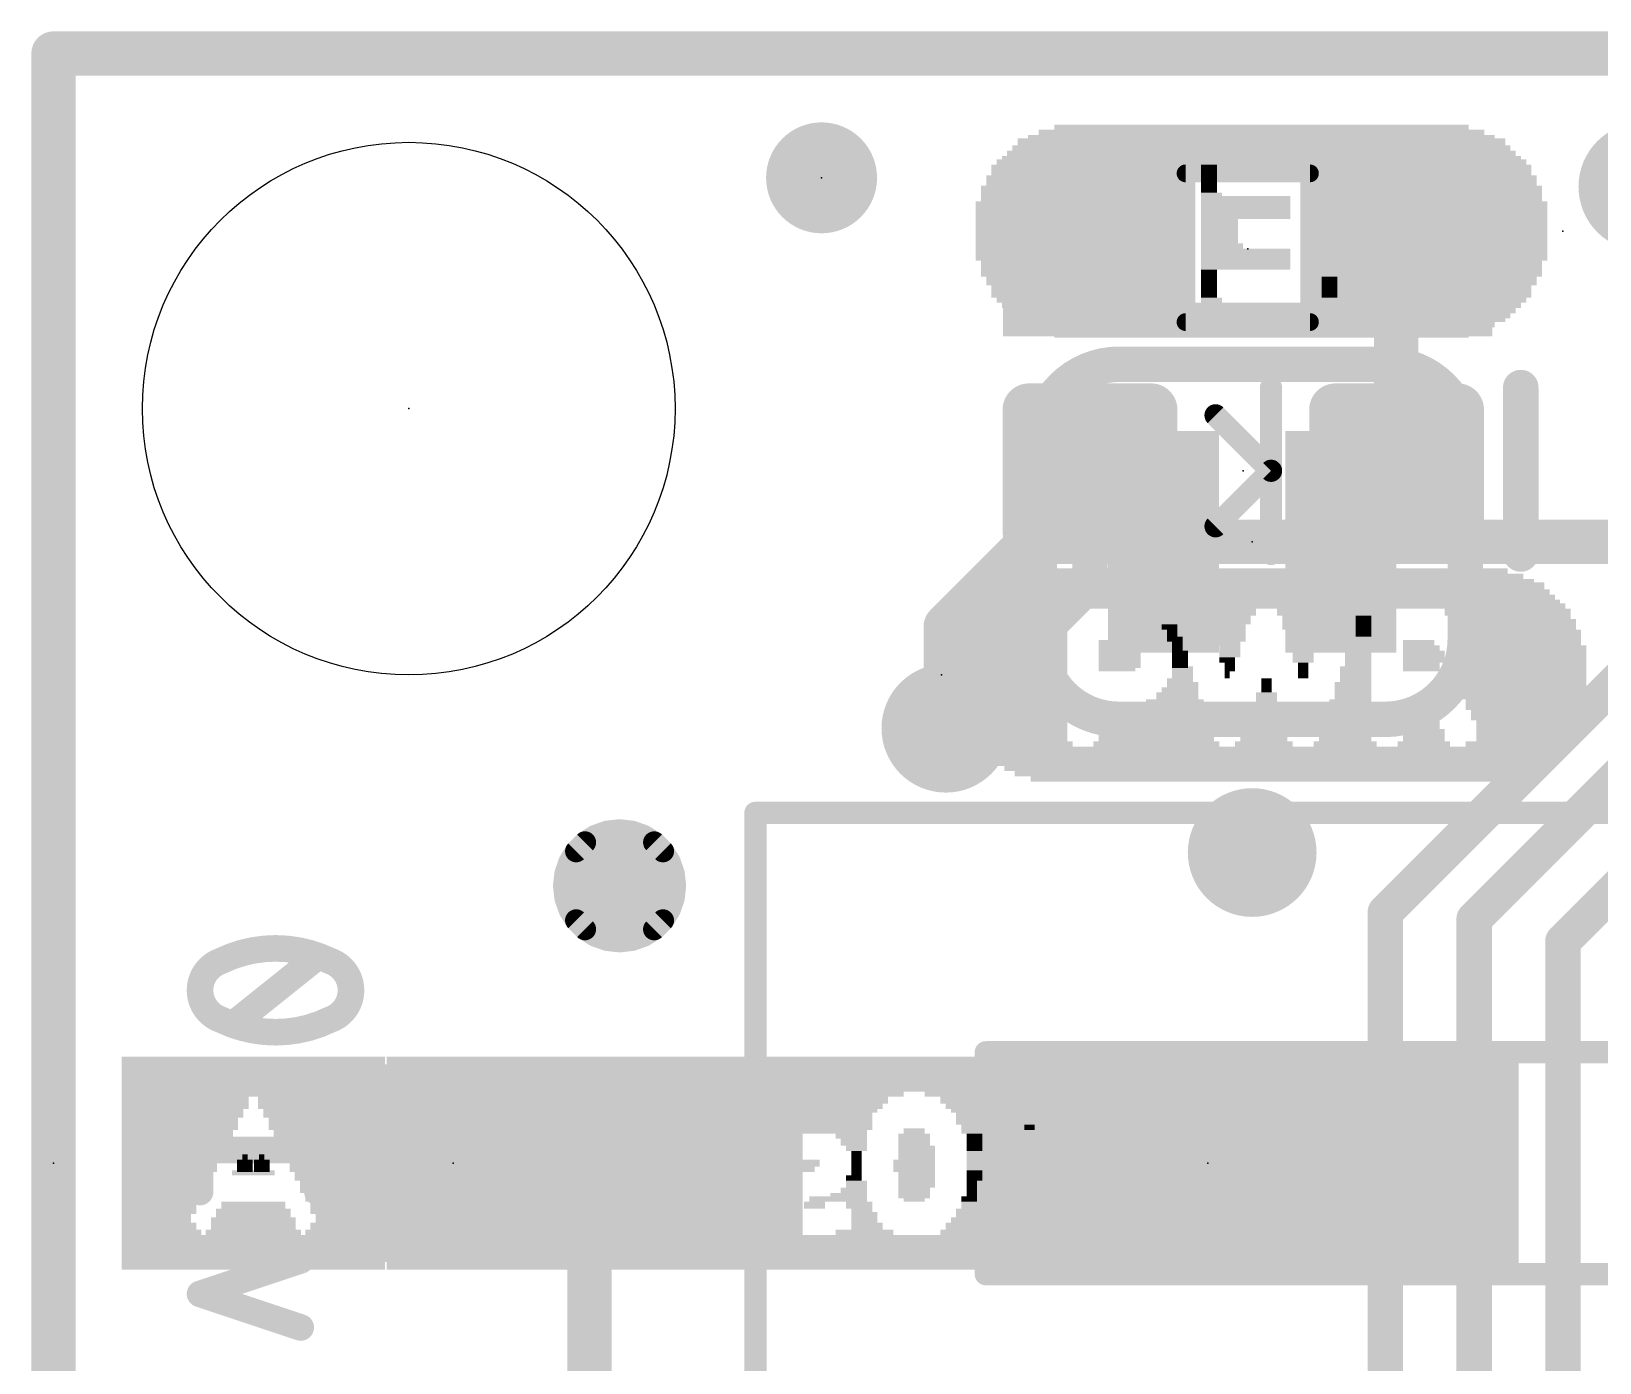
# Model space of a CAD drawing. Extents: x -30.7 to 55.9, y -16 to 25.5.
# Drawn here: x -0.13 to 8.85, y 17.91 to 25.53 of the extents above; entities that cross this region are included whole.
import ezdxf

# ---------------------------------------------------------------- set-up
doc = ezdxf.new("R2010")
doc.units = 0
for name, color, linetype in [('1', 12, 'CONTINUOUS'), ('16', 53, 'CONTINUOUS'), ('18', 110, 'CONTINUOUS'), ('20', 53, 'CONTINUOUS'), ('21', 41, 'CONTINUOUS'), ('22', 40, 'CONTINUOUS'), ('23', 53, 'CONTINUOUS'), ('24', 53, 'CONTINUOUS'), ('51', 53, 'CONTINUOUS')]:
    doc.layers.add(name, color=color, linetype=linetype)

# ---------------------------------------------------------------- blocks, each defined once
blk = doc.blocks.new('RECT')
blk.add_solid([(-0.5, -0.5), (0.5, -0.5), (-0.5, 0.5), (0.5, 0.5)])
blk = doc.blocks.new('RECT160000X160000R30')
at = {"const_width": 0.15}
blk.add_lwpolyline([(0.425, -0.35), (0.425, 0.35, 0.4142), (0.35, 0.425), (-0.35, 0.425, 0.4142), (-0.425, 0.35), (-0.425, -0.35, 0.4142), (-0.35, -0.425), (0.35, -0.425, 0.4142)], format="xyb", close=True, dxfattribs=at)
blk.add_solid([(-0.3754, -0.3754), (0.3754, -0.3754), (-0.3754, 0.3754), (0.3754, 0.3754)])
blk = doc.blocks.new('PIE')
at = {"const_width": 0.5}
blk.add_lwpolyline([(0, -0.25, 1), (0, 0.25, 1), (0, -0.25)], format="xyb", dxfattribs=at)
blk = doc.blocks.new('ROUNDV')
at = {"const_width": 0.5}
blk.add_lwpolyline([(0, -0.25, 1), (0, 0.25, 1), (0, -0.25)], format="xyb", dxfattribs=at)

msp = doc.modelspace()

# ---------------------------------------------------------------- linework, layer by layer
at = {"layer": '1'}
for points, const_width in [([(0, 25.4), (0, 0)], 0.254), ([(25.4, 25.4), (0, 25.4)], 0.254), ([(7.6826, 24.2824), (7.6826, 23.014)], 0.254), ([(5.9302, 23.0124), (5.9302, 22.364)], 0.2032), ([(7.6842, 23.0124), (7.6826, 23.014)], 0.254), ([(5.9302, 22.364), (5.1054, 21.5392)], 0.2032), ([(9.1186, 21.9846), (7.62, 20.486)], 0.2032), ([(9.2456, 21.5646), (8.128, 20.447)], 0.2032), ([(9.4742, 21.1582), (8.636, 20.32)], 0.2032), ([(7.62, 8.382), (7.62, 20.486)], 0.2032), ([(8.128, 20.447), (8.128, 9.906)], 0.2032), ([(8.636, 20.32), (8.636, 12.192)], 0.2032), ([(3.066, 19.05), (3.066, 16.51)], 0.254)]:
    msp.add_lwpolyline(points, dxfattribs=dict(at, const_width=const_width))
for points, const_width in [([(0.0635, 25.4, 1), (-0.0635, 25.4)], 0.127), ([(0, 25.4635, 1), (0, 25.3365)], 0.127), ([(7.7461, 24.2824, 1), (7.6191, 24.2824)], 0.127), ([(5.981, 23.0124, 1), (5.8794, 23.0124)], 0.1016), ([(7.7275, 23.0589, 1), (7.6377, 22.9691)], 0.127), ([(7.6191, 23.014, 1), (7.7461, 23.014)], 0.127), ([(7.6393, 22.9675, 1), (7.7291, 23.0573)], 0.127), ([(5.9661, 22.3281, 1), (5.8943, 22.3999)], 0.1016), ([(5.8794, 22.364, 1), (5.981, 22.364)], 0.1016), ([(5.0695, 21.5751, 1), (5.1413, 21.5033)], 0.1016), ([(7.6708, 20.486, 1), (7.5692, 20.486)], 0.1016), ([(7.5841, 20.5219, 1), (7.6559, 20.4501)], 0.1016), ([(8.1788, 20.447, 1), (8.0772, 20.447)], 0.1016), ([(8.0921, 20.4829, 1), (8.1639, 20.4111)], 0.1016), ([(8.6868, 20.32, 1), (8.5852, 20.32)], 0.1016), ([(8.6001, 20.3559, 1), (8.6719, 20.2841)], 0.1016), ([(3.1295, 19.05, 1), (3.0025, 19.05)], 0.127)]:
    msp.add_lwpolyline(points, format="xyb", dxfattribs=dict(at, const_width=const_width))
at = {"layer": '16'}
for points, const_width in [([(0, 25.4), (0, 0)], 0.254), ([(25.4, 25.4), (0, 25.4)], 0.254), ([(5.1054, 22.1234), (5.588, 22.606)], 0.254), ([(5.588, 22.606), (6.35, 22.606)], 0.254), ([(19.4818, 22.606), (7.366, 22.606)], 0.254), ([(5.1054, 21.5392), (5.1054, 22.1234)], 0.254), ([(1.0301, 19.8476), (1.5099, 20.2314)], 0.1524), ([(0.8382, 18.8852), (0.8382, 19.365)], 0.1524), ([(1.7018, 19.1251), (0.8382, 19.1251)], 0.1524), ([(1.5099, 18.8852), (1.7018, 19.1251)], 0.1524), ([(0.8382, 18.3021), (1.4139, 18.494)], 0.1524), ([(1.4139, 18.1102), (0.8382, 18.3021)], 0.1524)]:
    msp.add_lwpolyline(points, dxfattribs=dict(at, const_width=const_width))
for points, const_width in [([(0.0635, 25.4, 1), (-0.0635, 25.4)], 0.127), ([(0, 25.4635, 1), (0, 25.3365)], 0.127), ([(5.588, 22.6695, 1), (5.588, 22.5425)], 0.127), ([(5.6329, 22.5611, 1), (5.5431, 22.6509)], 0.127), ([(6.35, 22.5425, 1), (6.35, 22.6695)], 0.127), ([(7.366, 22.6695, 1), (7.366, 22.5425)], 0.127), ([(5.1689, 22.1234, 1), (5.0419, 22.1234)], 0.127), ([(5.0605, 22.1683, 1), (5.1503, 22.0785)], 0.127), ([(5.0419, 21.5392, 1), (5.1689, 21.5392)], 0.127), ([(0.9581, 20.2074, 0.3205), (0.8382, 20.0395)], 0.1524), ([(1.27, 20.2794, 0.1139), (0.9581, 20.2074)], 0.1524), ([(0.9414, 20.2416, 1), (0.9748, 20.1731)], 0.0762), ([(0.9705, 20.1714, 1), (0.9458, 20.2434)], 0.0762), ([(1.5819, 20.2074, 0.1139), (1.27, 20.2794)], 0.1524), ([(1.27, 20.3175, 1), (1.27, 20.2413)], 0.0762), ([(1.27, 20.2413, 1), (1.27, 20.3175)], 0.0762), ([(1.5337, 20.2016, 1), (1.4861, 20.2611)], 0.0762), ([(1.5942, 20.2434, 1), (1.5695, 20.1713)], 0.0762), ([(1.7018, 20.0395, 0.3205), (1.5819, 20.2074)], 0.1524), ([(1.5652, 20.1731, 1), (1.5985, 20.2416)], 0.0762), ([(0.8382, 20.0395, 0.3205), (0.9581, 19.8715)], 0.1524), ([(0.8763, 20.0395, 1), (0.8001, 20.0395)], 0.0762), ([(1.5819, 19.8715, 0.3205), (1.7018, 20.0395)], 0.1524), ([(1.7399, 20.0395, 1), (1.6637, 20.0395)], 0.0762), ([(0.8001, 20.0395, 1), (0.8763, 20.0395)], 0.0762), ([(1.6637, 20.0395, 1), (1.7399, 20.0395)], 0.0762), ([(0.9748, 19.9058, 1), (0.9414, 19.8373)], 0.0762), ([(0.9581, 19.8715, 0.1139), (1.27, 19.7996)], 0.1524), ([(0.9458, 19.8355, 1), (0.9705, 19.9076)], 0.0762), ([(1.27, 19.7996, 0.1139), (1.5819, 19.8715)], 0.1524), ([(1.5695, 19.9076, 1), (1.5942, 19.8355)], 0.0762), ([(1.5985, 19.8373, 1), (1.5652, 19.9058)], 0.0762), ([(1.0063, 19.8773, 1), (1.0539, 19.8178)], 0.0762), ([(1.27, 19.8377, 1), (1.27, 19.7615)], 0.0762), ([(1.27, 19.7615, 1), (1.27, 19.8377)], 0.0762), ([(0.8763, 19.365, 1), (0.8001, 19.365)], 0.0762), ([(0.8382, 19.1632, 1), (0.8382, 19.087)], 0.0762), ([(1.7316, 19.1013, 1), (1.672, 19.1489)], 0.0762), ([(1.7018, 19.087, 1), (1.7018, 19.1632)], 0.0762), ([(1.4801, 18.909, 1), (1.5396, 18.8614)], 0.0762), ([(0.8001, 18.8852, 1), (0.8763, 18.8852)], 0.0762), ([(1.426, 18.4579, 1), (1.4019, 18.5302)], 0.0762), ([(0.8502, 18.3383, 1), (0.8262, 18.266)], 0.0762), ([(0.8262, 18.3383, 1), (0.8502, 18.266)], 0.0762), ([(1.4019, 18.0741, 1), (1.426, 18.1463)], 0.0762)]:
    msp.add_lwpolyline(points, format="xyb", dxfattribs=dict(at, const_width=const_width))
at = {"layer": '20', "const_width": 0.2032}
for points in [[(0, 0), (0, 25.4)], [(0, 25.4), (25.4, 25.4)]]:
    msp.add_lwpolyline(points, dxfattribs=at)
at = {"layer": '20', "const_width": 0.1016}
for points in [[(0.0508, 25.4, 1), (-0.0508, 25.4)], [(0, 25.4508, 1), (0, 25.3492)]]:
    msp.add_lwpolyline(points, format="xyb", dxfattribs=at)
at = {"layer": '20'}
msp.add_circle((2.032, 23.368), 1.524, dxfattribs=at)
at = {"layer": '21'}
for points, const_width in [([(8.3947, 23.4886), (8.3947, 22.5362)], 0.2032), ([(3.1007, 20.9236), (3.1679, 20.947)], 0.127), ([(3.1679, 20.947), (3.2385, 20.955)], 0.127), ([(3.2385, 20.955), (3.3092, 20.947)], 0.127), ([(3.3092, 20.947), (3.3763, 20.9236)], 0.127), ([(2.9903, 20.8355), (3.0405, 20.8857)], 0.127), ([(3.0405, 20.8857), (3.1007, 20.9236)], 0.127), ([(3.3763, 20.9236), (3.4365, 20.8857)], 0.127), ([(3.4365, 20.8857), (3.4867, 20.8355)], 0.127), ([(2.929, 20.7081), (2.9524, 20.7753)], 0.127), ([(2.9524, 20.7753), (2.9903, 20.8355)], 0.127), ([(2.9856, 20.828), (3.4914, 20.828)], 0.127), ([(3.4867, 20.8355), (3.5246, 20.7753)], 0.127), ([(3.5246, 20.7753), (3.548, 20.7081)], 0.127), ([(2.921, 20.6375), (2.929, 20.7081)], 0.127), ([(2.9282, 20.701), (3.5488, 20.701)], 0.127), ([(3.548, 20.7081), (3.556, 20.6375)], 0.127), ([(2.929, 20.5669), (2.921, 20.6375)], 0.127), ([(3.556, 20.6375), (3.548, 20.5669)], 0.127), ([(2.9282, 20.574), (3.5488, 20.574)], 0.127), ([(2.9524, 20.4997), (2.929, 20.5669)], 0.127), ([(2.9903, 20.4395), (2.9524, 20.4997)], 0.127), ([(3.5246, 20.4997), (3.4867, 20.4395)], 0.127), ([(3.548, 20.5669), (3.5246, 20.4997)], 0.127), ([(2.9856, 20.447), (3.4914, 20.447)], 0.127), ([(3.0405, 20.3893), (2.9903, 20.4395)], 0.127), ([(3.4867, 20.4395), (3.4365, 20.3893)], 0.127), ([(3.1007, 20.3514), (3.0405, 20.3893)], 0.127), ([(3.1679, 20.328), (3.1007, 20.3514)], 0.127), ([(3.2385, 20.32), (3.1679, 20.328)], 0.127), ([(3.3092, 20.328), (3.2385, 20.32)], 0.127), ([(3.3763, 20.3514), (3.3092, 20.328)], 0.127), ([(3.4365, 20.3893), (3.3763, 20.3514)], 0.127)]:
    msp.add_lwpolyline(points, dxfattribs=dict(at, const_width=const_width))
for points, const_width in [([(8.4455, 23.4886, 1), (8.3439, 23.4886)], 0.1016), ([(8.3439, 22.5362, 1), (8.4455, 22.5362)], 0.1016), ([(3.1643, 20.9786, 1), (3.1714, 20.9155)], 0.0635), ([(3.1783, 20.9171, 1), (3.1574, 20.977)], 0.0635), ([(3.2421, 20.9866, 1), (3.2349, 20.9234)], 0.0635), ([(3.2421, 20.9234, 1), (3.2349, 20.9866)], 0.0635), ([(3.3196, 20.977, 1), (3.2987, 20.9171)], 0.0635), ([(3.3056, 20.9155, 1), (3.3127, 20.9786)], 0.0635), ([(3.0236, 20.9126, 1), (3.0574, 20.8588)], 0.0635), ([(3.063, 20.8633, 1), (3.0181, 20.9082)], 0.0635), ([(3.0903, 20.9535, 1), (3.1112, 20.8936)], 0.0635), ([(3.1176, 20.8967, 1), (3.0838, 20.9504)], 0.0635), ([(3.3932, 20.9504, 1), (3.3594, 20.8967)], 0.0635), ([(3.3658, 20.8936, 1), (3.3867, 20.9535)], 0.0635), ([(3.4589, 20.9082, 1), (3.414, 20.8633)], 0.0635), ([(3.4196, 20.8588, 1), (3.4534, 20.9126)], 0.0635), ([(2.9256, 20.7922, 1), (2.9793, 20.7584)], 0.0635), ([(2.9824, 20.7648, 1), (2.9225, 20.7857)], 0.0635), ([(2.9856, 20.8597, 1), (2.9856, 20.7963)], 0.0635), ([(2.9678, 20.8579, 1), (3.0127, 20.813)], 0.0635), ([(3.0172, 20.8186, 1), (2.9634, 20.8524)], 0.0635), ([(3.5136, 20.8524, 1), (3.4598, 20.8186)], 0.0635), ([(3.4643, 20.813, 1), (3.5092, 20.8579)], 0.0635), ([(3.4914, 20.7963, 1), (3.4914, 20.8597)], 0.0635), ([(3.5545, 20.7857, 1), (3.4946, 20.7648)], 0.0635), ([(3.4977, 20.7584, 1), (3.5514, 20.7922)], 0.0635), ([(2.9282, 20.7327, 1), (2.9282, 20.6693)], 0.0635), ([(2.899, 20.7186, 1), (2.9589, 20.6977)], 0.0635), ([(2.9605, 20.7046, 1), (2.8974, 20.7117)], 0.0635), ([(3.5796, 20.7117, 1), (3.5165, 20.7046)], 0.0635), ([(3.5181, 20.6977, 1), (3.578, 20.7186)], 0.0635), ([(3.5488, 20.6693, 1), (3.5488, 20.7327)], 0.0635), ([(2.9526, 20.6411, 1), (2.8894, 20.6339)], 0.0635), ([(2.8894, 20.6411, 1), (2.9526, 20.6339)], 0.0635), ([(3.5876, 20.6339, 1), (3.5244, 20.6411)], 0.0635), ([(3.5244, 20.6339, 1), (3.5876, 20.6411)], 0.0635), ([(2.9282, 20.6058, 1), (2.9282, 20.5423)], 0.0635), ([(2.9589, 20.5773, 1), (2.899, 20.5564)], 0.0635), ([(2.8974, 20.5633, 1), (2.9605, 20.5704)], 0.0635), ([(2.9793, 20.5166, 1), (2.9256, 20.4828)], 0.0635), ([(3.5514, 20.4828, 1), (3.4977, 20.5166)], 0.0635), ([(3.5165, 20.5704, 1), (3.5796, 20.5633)], 0.0635), ([(3.578, 20.5564, 1), (3.5181, 20.5773)], 0.0635), ([(3.5488, 20.5423, 1), (3.5488, 20.6058)], 0.0635), ([(2.9225, 20.4893, 1), (2.9824, 20.5102)], 0.0635), ([(2.9856, 20.4788, 1), (2.9856, 20.4153)], 0.0635), ([(3.0127, 20.462, 1), (2.9678, 20.4171)], 0.0635), ([(2.9634, 20.4226, 1), (3.0172, 20.4564)], 0.0635), ([(3.4598, 20.4564, 1), (3.5136, 20.4226)], 0.0635), ([(3.5092, 20.4171, 1), (3.4643, 20.462)], 0.0635), ([(3.4914, 20.4153, 1), (3.4914, 20.4788)], 0.0635), ([(3.4946, 20.5102, 1), (3.5545, 20.4893)], 0.0635), ([(3.0574, 20.4162, 1), (3.0236, 20.3624)], 0.0635), ([(3.0181, 20.3668, 1), (3.063, 20.4117)], 0.0635), ([(3.1112, 20.3814, 1), (3.0903, 20.3215)], 0.0635), ([(3.0838, 20.3246, 1), (3.1176, 20.3783)], 0.0635), ([(3.1714, 20.3595, 1), (3.1643, 20.2964)], 0.0635), ([(3.1574, 20.298, 1), (3.1783, 20.3579)], 0.0635), ([(3.2349, 20.3516, 1), (3.2421, 20.2884)], 0.0635), ([(3.2349, 20.2884, 1), (3.2421, 20.3516)], 0.0635), ([(3.2987, 20.3579, 1), (3.3196, 20.298)], 0.0635), ([(3.3127, 20.2964, 1), (3.3056, 20.3595)], 0.0635), ([(3.3594, 20.3783, 1), (3.3932, 20.3246)], 0.0635), ([(3.3867, 20.3215, 1), (3.3658, 20.3814)], 0.0635), ([(3.414, 20.4117, 1), (3.4589, 20.3668)], 0.0635), ([(3.4534, 20.3624, 1), (3.4196, 20.4162)], 0.0635)]:
    msp.add_lwpolyline(points, format="xyb", dxfattribs=dict(at, const_width=const_width))
at = {"layer": '22'}
for points, const_width in [([(6.096, 23.622, 0.4142), (5.6388, 23.1648)], 0.2032), ([(6.096, 23.6728, 1), (6.096, 23.5712)], 0.1016), ([(6.096, 23.5712, 1), (6.096, 23.6728)], 0.1016), ([(8.0772, 23.1648, 0.4142), (7.62, 23.622)], 0.2032), ([(7.62, 23.6728, 1), (7.62, 23.5712)], 0.1016), ([(7.62, 23.5712, 1), (7.62, 23.6728)], 0.1016), ([(5.6896, 23.1648, 1), (5.588, 23.1648)], 0.1016), ([(8.128, 23.1648, 1), (8.0264, 23.1648)], 0.1016), ([(5.588, 23.1648, 1), (5.6896, 23.1648)], 0.1016), ([(8.0264, 23.1648, 1), (8.128, 23.1648)], 0.1016), ([(5.6388, 22.0472, 0.4142), (6.096, 21.59)], 0.2032), ([(5.6896, 22.0472, 1), (5.588, 22.0472)], 0.1016), ([(5.588, 22.0472, 1), (5.6896, 22.0472)], 0.1016), ([(7.62, 21.59, 0.4142), (8.0772, 22.0472)], 0.2032), ([(8.128, 22.0472, 1), (8.0264, 22.0472)], 0.1016), ([(8.0264, 22.0472, 1), (8.128, 22.0472)], 0.1016), ([(6.096, 21.6408, 1), (6.096, 21.5392)], 0.1016), ([(6.096, 21.5392, 1), (6.096, 21.6408)], 0.1016), ([(7.62, 21.6408, 1), (7.62, 21.5392)], 0.1016), ([(7.62, 21.5392, 1), (7.62, 21.6408)], 0.1016)]:
    msp.add_lwpolyline(points, format="xyb", dxfattribs=dict(at, const_width=const_width))
at = {"layer": '22', "const_width": 0.2032}
for points in [[(7.62, 23.622), (6.096, 23.622)], [(5.6388, 23.1648), (5.6388, 22.0472)], [(8.0772, 23.1648), (8.0772, 22.0472)], [(6.096, 21.59), (7.62, 21.59)]]:
    msp.add_lwpolyline(points, dxfattribs=at)
at = {"layer": '23'}
for p in [(4.3942, 24.6888), (6.8326, 24.2824), (2.032, 23.368), (6.8072, 23.0124), (5.08, 21.844), (0, 19.05)]:
    msp.add_point(p, dxfattribs=at)
at = {"layer": '24'}
for p in [(4.3942, 24.6888), (8.636, 24.384), (6.858, 22.606), (2.286, 19.05), (6.604, 19.05)]:
    msp.add_point(p, dxfattribs=at)
at = {"layer": '51'}
for points, const_width in [([(6.4766, 24.7144), (7.1886, 24.7144)], 0.1016), ([(6.4766, 23.8634), (7.1886, 23.8634)], 0.1016), ([(6.966, 23.4886), (6.966, 23.0124)], 0.127), ([(6.966, 23.0124), (6.6485, 23.3299)], 0.127), ([(6.966, 23.0124), (6.6485, 22.6949)], 0.127), ([(6.966, 23.0124), (6.966, 22.5362)], 0.127), ([(4.016, 21.055), (10.716, 21.055)], 0.127), ([(4.016, 4.345), (4.016, 21.055)], 0.127), ([(7.112, 19.685), (5.334, 19.685)], 0.127), ([(5.334, 19.685), (5.334, 18.415)], 0.127), ([(7.112, 18.415), (7.112, 19.685)], 0.127), ([(7.112, 19.685), (9.144, 19.685)], 0.127), ([(5.334, 19.558), (7.112, 19.558)], 0.127), ([(5.334, 19.431), (7.112, 19.431)], 0.127), ([(5.334, 19.304), (7.112, 19.304)], 0.127), ([(5.334, 19.177), (7.112, 19.177)], 0.127), ([(5.334, 19.05), (7.112, 19.05)], 0.127), ([(5.334, 18.923), (7.112, 18.923)], 0.127), ([(5.334, 18.796), (7.112, 18.796)], 0.127), ([(5.334, 18.669), (7.112, 18.669)], 0.127), ([(5.334, 18.542), (7.112, 18.542)], 0.127), ([(5.334, 18.415), (7.112, 18.415)], 0.127), ([(5.334, 18.415), (7.112, 18.415)], 0.127), ([(9.144, 18.415), (7.112, 18.415)], 0.127)]:
    msp.add_lwpolyline(points, dxfattribs=dict(at, const_width=const_width))
for points, const_width in [([(6.4766, 24.7398, 1), (6.4766, 24.689)], 0.0508), ([(7.1886, 24.689, 1), (7.1886, 24.7398)], 0.0508), ([(6.4766, 23.8888, 1), (6.4766, 23.838)], 0.0508), ([(7.1886, 23.838, 1), (7.1886, 23.8888)], 0.0508), ([(6.9977, 23.4886, 1), (6.9342, 23.4886)], 0.0635), ([(6.6709, 23.3524, 1), (6.626, 23.3074)], 0.0635), ([(6.9977, 23.0124, 1), (6.9342, 23.0124)], 0.0635), ([(6.9884, 22.9899, 1), (6.9435, 23.0349)], 0.0635), ([(6.9435, 22.9899, 1), (6.9884, 23.0349)], 0.0635), ([(6.9342, 23.0124, 1), (6.9977, 23.0124)], 0.0635), ([(6.626, 22.7174, 1), (6.6709, 22.6724)], 0.0635), ([(6.9342, 22.5362, 1), (6.9977, 22.5362)], 0.0635), ([(4.0477, 21.055, 1), (3.9842, 21.055)], 0.0635), ([(4.016, 21.0867, 1), (4.016, 21.0233)], 0.0635), ([(5.334, 19.7168, 1), (5.334, 19.6533)], 0.0635), ([(5.3658, 19.685, 1), (5.3023, 19.685)], 0.0635), ([(7.112, 19.7168, 1), (7.112, 19.6533)], 0.0635), ([(7.1437, 19.685, 1), (7.0803, 19.685)], 0.0635), ([(7.112, 19.6533, 1), (7.112, 19.7168)], 0.0635), ([(5.334, 19.5897, 1), (5.334, 19.5263)], 0.0635), ([(7.112, 19.5263, 1), (7.112, 19.5897)], 0.0635), ([(5.334, 19.4627, 1), (5.334, 19.3993)], 0.0635), ([(7.112, 19.3993, 1), (7.112, 19.4627)], 0.0635), ([(5.334, 19.3358, 1), (5.334, 19.2723)], 0.0635), ([(7.112, 19.2723, 1), (7.112, 19.3358)], 0.0635), ([(5.334, 19.2087, 1), (5.334, 19.1453)], 0.0635), ([(7.112, 19.1453, 1), (7.112, 19.2087)], 0.0635), ([(5.334, 19.0817, 1), (5.334, 19.0183)], 0.0635), ([(7.112, 19.0183, 1), (7.112, 19.0817)], 0.0635), ([(5.334, 18.9548, 1), (5.334, 18.8913)], 0.0635), ([(7.112, 18.8913, 1), (7.112, 18.9548)], 0.0635), ([(5.334, 18.8277, 1), (5.334, 18.7643)], 0.0635), ([(7.112, 18.7643, 1), (7.112, 18.8277)], 0.0635), ([(5.334, 18.7007, 1), (5.334, 18.6373)], 0.0635), ([(7.112, 18.6373, 1), (7.112, 18.7007)], 0.0635), ([(5.334, 18.5738, 1), (5.334, 18.5103)], 0.0635), ([(7.112, 18.5103, 1), (7.112, 18.5738)], 0.0635), ([(5.334, 18.4467, 1), (5.334, 18.3833)], 0.0635), ([(5.334, 18.4467, 1), (5.334, 18.3833)], 0.0635), ([(5.3023, 18.415, 1), (5.3658, 18.415)], 0.0635), ([(7.112, 18.4467, 1), (7.112, 18.3833)], 0.0635), ([(7.0803, 18.415, 1), (7.1437, 18.415)], 0.0635), ([(7.112, 18.3833, 1), (7.112, 18.4467)], 0.0635), ([(7.112, 18.3833, 1), (7.112, 18.4467)], 0.0635)]:
    msp.add_lwpolyline(points, format="xyb", dxfattribs=dict(at, const_width=const_width))

# ---------------------------------------------------------------- block references
at = {"layer": '1'}
for name, p, xscale, yscale in [('PIE', (4.3942, 24.6888), 0.635, 0.635), ('RECT', (3.066, 19.05), 2.44, 1.13)]:
    msp.add_blockref(name, p, dxfattribs=dict(at, xscale=xscale, yscale=yscale))
at = {"layer": '1', "xscale": 1.1}
for p in [(5.9826, 24.2824), (7.6826, 24.2824)]:
    msp.add_blockref('RECT', p, dxfattribs=at)
at = {"layer": '1', "rotation": 270}
for p in [(5.9302, 23.0124), (7.6842, 23.0124)]:
    msp.add_blockref('RECT160000X160000R30', p, dxfattribs=at)
at = {"layer": '16'}
for name, p, xscale, yscale in [('PIE', (4.3942, 24.6888), 0.635, 0.635), ('RECT', (6.35, 22.606), 0.635, 1.27), ('RECT', (7.366, 22.606), 0.635, 1.27), ('RECT', (6.858, 22.606), 0.4064, 0.254)]:
    msp.add_blockref(name, p, dxfattribs=dict(at, xscale=xscale, yscale=yscale))
at = {"layer": '18', "xscale": 0.7366, "yscale": 0.7366}
for p in [(9.0932, 24.638), (9.0932, 24.638), (5.1054, 21.5392), (5.1054, 21.5392), (6.858, 20.828), (6.858, 20.828)]:
    msp.add_blockref('ROUNDV', p, dxfattribs=at)
at = {"layer": '21'}
for p, xscale, yscale in [((6.955, 22.439), 2.73, 0.03), ((6.955, 22.354), 3.15, 0.04), ((6.955, 22.384), 3.03, 0.02), ((6.955, 22.409), 2.91, 0.03), ((5.89, 22.239), 1.26, 0.03), ((6.955, 22.264), 3.33, 0.02), ((6.955, 22.289), 3.27, 0.03), ((6.955, 22.319), 3.21, 0.03), ((6.94, 22.239), 0.78, 0.03), ((8.005, 22.239), 1.29, 0.03), ((5.5, 22.149), 0.6, 0.03), ((5.515, 22.204), 0.57, 0.04), ((5.515, 22.169), 0.57, 0.03), ((6.34, 22.204), 0.24, 0.04), ((6.355, 22.169), 0.15, 0.03), ((6.37, 22.149), 0.12, 0.03), ((6.73, 22.204), 0.3, 0.04), ((6.73, 22.169), 0.24, 0.03), ((6.73, 22.149), 0.24, 0.03), ((7.15, 22.204), 0.3, 0.04), ((7.15, 22.169), 0.24, 0.03), ((7.15, 22.149), 0.24, 0.03), ((7.48, 22.204), 0.12, 0.04), ((7.495, 22.169), 0.09, 0.03), ((7.495, 22.149), 0.09, 0.03), ((8.32, 22.204), 0.72, 0.04), ((8.35, 22.169), 0.66, 0.03), ((8.38, 22.149), 0.66, 0.03), ((5.485, 22.084), 0.63, 0.04), ((5.5, 22.119), 0.6, 0.03), ((6.385, 22.119), 0.09, 0.03), ((6.4, 22.084), 0.06, 0.04), ((6.715, 22.119), 0.21, 0.03), ((6.73, 22.084), 0.18, 0.04), ((7.135, 22.119), 0.21, 0.03), ((7.15, 22.084), 0.18, 0.04), ((7.495, 22.119), 0.09, 0.03), ((7.495, 22.084), 0.09, 0.04), ((8.395, 22.119), 0.63, 0.03), ((8.425, 22.084), 0.63, 0.04), ((5.47, 21.999), 0.66, 0.03), ((5.47, 21.964), 0.66, 0.04), ((5.485, 22.049), 0.63, 0.03), ((5.485, 22.029), 0.63, 0.03), ((6.07, 22.029), 0.18, 0.03), ((6.1, 21.999), 0.24, 0.03), ((6.1, 21.964), 0.24, 0.04), ((6.415, 22.049), 0.09, 0.03), ((6.43, 22.029), 0.06, 0.03), ((6.43, 21.999), 0.06, 0.03), ((6.445, 21.964), 0.09, 0.04), ((6.73, 22.049), 0.18, 0.03), ((6.715, 22.029), 0.15, 0.03), ((6.73, 21.999), 0.12, 0.03), ((6.73, 21.964), 0.12, 0.04), ((7.15, 22.049), 0.18, 0.03), ((7.15, 22.029), 0.18, 0.03), ((7.15, 21.999), 0.12, 0.03), ((7.15, 21.964), 0.12, 0.04), ((7.465, 21.964), 0.15, 0.04), ((7.48, 22.049), 0.12, 0.03), ((7.48, 22.029), 0.12, 0.03), ((7.48, 21.999), 0.12, 0.03), ((7.81, 22.029), 0.18, 0.03), ((7.825, 21.999), 0.21, 0.03), ((7.84, 21.964), 0.24, 0.04), ((8.425, 22.049), 0.63, 0.03), ((8.425, 22.029), 0.63, 0.03), ((8.455, 21.999), 0.63, 0.03), ((8.455, 21.964), 0.63, 0.04), ((5.47, 21.929), 0.66, 0.03), ((5.47, 21.899), 0.66, 0.03), ((6.1, 21.929), 0.24, 0.03), ((6.1, 21.899), 0.24, 0.03), ((6.445, 21.929), 0.09, 0.03), ((6.445, 21.899), 0.09, 0.03), ((6.715, 21.929), 0.09, 0.03), ((6.73, 21.899), 0.06, 0.03), ((7.15, 21.929), 0.12, 0.03), ((7.15, 21.899), 0.06, 0.03), ((7.465, 21.929), 0.15, 0.03), ((7.465, 21.899), 0.15, 0.03), ((7.84, 21.929), 0.24, 0.03), ((7.825, 21.899), 0.21, 0.03), ((8.455, 21.929), 0.63, 0.03), ((8.455, 21.899), 0.63, 0.03), ((5.47, 21.879), 0.66, 0.03), ((5.47, 21.844), 0.66, 0.04), ((5.47, 21.809), 0.66, 0.03), ((6.085, 21.879), 0.21, 0.03), ((6.445, 21.809), 0.15, 0.03), ((6.46, 21.879), 0.12, 0.03), ((6.46, 21.844), 0.12, 0.04), ((6.73, 21.879), 0.06, 0.03), ((6.715, 21.844), 0.03, 0.04), ((6.94, 21.809), 0.06, 0.03), ((7.15, 21.879), 0.06, 0.03), ((7.15, 21.844), 0.06, 0.04), ((7.45, 21.879), 0.18, 0.03), ((7.45, 21.844), 0.18, 0.04), ((7.45, 21.809), 0.18, 0.03), ((7.825, 21.879), 0.21, 0.03), ((8.44, 21.844), 0.66, 0.04), ((8.44, 21.809), 0.66, 0.03), ((8.455, 21.879), 0.63, 0.03), ((5.47, 21.789), 0.66, 0.03), ((5.47, 21.759), 0.66, 0.03), ((5.47, 21.724), 0.66, 0.04), ((6.43, 21.724), 0.24, 0.04), ((6.445, 21.759), 0.21, 0.03), ((6.46, 21.789), 0.18, 0.03), ((6.94, 21.724), 0.12, 0.04), ((6.94, 21.789), 0.06, 0.03), ((6.94, 21.759), 0.06, 0.03), ((7.435, 21.789), 0.21, 0.03), ((7.435, 21.759), 0.21, 0.03), ((7.435, 21.724), 0.21, 0.04), ((8.41, 21.759), 0.72, 0.03), ((8.41, 21.724), 0.72, 0.04), ((8.425, 21.789), 0.69, 0.03), ((5.47, 21.689), 0.66, 0.03), ((5.485, 21.659), 0.63, 0.03), ((5.485, 21.639), 0.63, 0.03), ((6.28, 21.639), 0.6, 0.03), ((6.37, 21.659), 0.42, 0.03), ((6.415, 21.689), 0.33, 0.03), ((6.94, 21.639), 0.18, 0.03), ((6.94, 21.689), 0.12, 0.03), ((6.94, 21.659), 0.12, 0.03), ((7.405, 21.639), 0.27, 0.03), ((7.42, 21.689), 0.24, 0.03), ((7.42, 21.659), 0.24, 0.03), ((7.81, 21.639), 0.18, 0.03), ((8.425, 21.689), 0.69, 0.03), ((8.41, 21.659), 0.66, 0.03), ((8.425, 21.639), 0.63, 0.03), ((5.485, 21.604), 0.63, 0.04), ((5.5, 21.569), 0.6, 0.03), ((5.5, 21.549), 0.6, 0.03), ((6.295, 21.604), 0.63, 0.04), ((6.295, 21.569), 0.63, 0.03), ((6.31, 21.549), 0.66, 0.03), ((6.94, 21.549), 0.24, 0.03), ((6.94, 21.604), 0.18, 0.04), ((6.94, 21.569), 0.18, 0.03), ((7.39, 21.549), 0.3, 0.03), ((7.405, 21.604), 0.27, 0.04), ((7.405, 21.569), 0.27, 0.03), ((7.81, 21.604), 0.18, 0.04), ((7.825, 21.569), 0.21, 0.03), ((7.825, 21.549), 0.21, 0.03), ((8.425, 21.604), 0.63, 0.04), ((8.425, 21.569), 0.57, 0.03), ((8.425, 21.549), 0.57, 0.03), ((5.515, 21.519), 0.57, 0.03), ((5.515, 21.484), 0.57, 0.04), ((5.545, 21.449), 0.57, 0.03), ((6.31, 21.449), 0.72, 0.03), ((6.31, 21.519), 0.66, 0.03), ((6.31, 21.484), 0.66, 0.04), ((6.925, 21.449), 0.33, 0.03), ((6.925, 21.484), 0.27, 0.04), ((6.94, 21.519), 0.24, 0.03), ((7.39, 21.449), 0.36, 0.03), ((7.39, 21.519), 0.3, 0.03), ((7.39, 21.484), 0.3, 0.04), ((7.84, 21.449), 0.3, 0.03), ((7.84, 21.519), 0.24, 0.03), ((7.84, 21.484), 0.24, 0.04), ((8.365, 21.449), 0.57, 0.03), ((8.41, 21.519), 0.54, 0.03), ((8.41, 21.484), 0.54, 0.04), ((6.955, 21.419), 3.33, 0.03), ((6.955, 21.389), 3.27, 0.03), ((6.955, 21.359), 3.21, 0.03), ((6.955, 21.339), 3.15, 0.03), ((6.955, 21.309), 3.03, 0.03), ((6.955, 21.279), 2.91, 0.03), ((6.955, 21.249), 2.73, 0.03), ((1.095, 19.645), 1.41, 0.03), ((1.7399, 19.05), 0.1778, 1.2192), ((1.095, 19.615), 1.41, 0.03), ((1.095, 19.59), 1.41, 0.02), ((1.095, 19.56), 1.41, 0.04), ((1.095, 19.525), 1.41, 0.03), ((1.095, 19.495), 1.41, 0.03), ((1.095, 19.47), 1.41, 0.02), ((1.095, 19.445), 1.41, 0.03), ((0.705, 19.41), 0.63, 0.04), ((0.705, 19.375), 0.63, 0.03), ((1.485, 19.41), 0.63, 0.04), ((1.485, 19.375), 0.63, 0.03), ((0.69, 19.355), 0.6, 0.03), ((0.69, 19.325), 0.6, 0.03), ((0.675, 19.29), 0.57, 0.04), ((1.5, 19.355), 0.6, 0.03), ((1.5, 19.325), 0.6, 0.03), ((1.515, 19.29), 0.57, 0.04), ((0.675, 19.255), 0.57, 0.03), ((0.66, 19.235), 0.54, 0.03), ((0.66, 19.205), 0.54, 0.03), ((1.515, 19.255), 0.57, 0.03), ((1.53, 19.235), 0.54, 0.03), ((1.53, 19.205), 0.54, 0.03), ((0.645, 19.17), 0.51, 0.04), ((0.645, 19.135), 0.51, 0.03), ((0.63, 19.105), 0.48, 0.03), ((1.545, 19.17), 0.51, 0.04), ((1.545, 19.135), 0.51, 0.03), ((1.56, 19.105), 0.48, 0.03), ((0.63, 19.085), 0.48, 0.03), ((0.615, 19.05), 0.45, 0.04), ((0.615, 19.015), 0.45, 0.03), ((1.095, 19.05), 0.09, 0.04), ((1.095, 19.015), 0.09, 0.03), ((1.095, 19.085), 0.03, 0.03), ((1.56, 19.085), 0.48, 0.03), ((1.575, 19.05), 0.45, 0.04), ((1.575, 19.015), 0.45, 0.03), ((0.6, 18.995), 0.42, 0.03), ((0.6, 18.965), 0.42, 0.03), ((0.6, 18.93), 0.42, 0.04), ((1.095, 18.995), 0.15, 0.03), ((1.59, 18.995), 0.42, 0.03), ((1.59, 18.965), 0.42, 0.03), ((1.605, 18.93), 0.39, 0.04), ((0.585, 18.895), 0.39, 0.03), ((0.585, 18.865), 0.39, 0.03), ((0.57, 18.845), 0.36, 0.03), ((1.605, 18.895), 0.39, 0.03), ((1.62, 18.865), 0.36, 0.03), ((1.62, 18.845), 0.36, 0.03), ((0.57, 18.81), 0.36, 0.04), ((0.555, 18.775), 0.33, 0.03), ((0.555, 18.755), 0.33, 0.03), ((1.095, 18.775), 0.33, 0.03), ((1.11, 18.755), 0.36, 0.03), ((1.11, 18.81), 0.3, 0.04), ((1.635, 18.81), 0.33, 0.04), ((1.635, 18.775), 0.33, 0.03), ((1.65, 18.755), 0.3, 0.03), ((0.54, 18.725), 0.3, 0.03), ((0.555, 18.69), 0.33, 0.04), ((0.57, 18.655), 0.36, 0.03), ((1.095, 18.655), 0.45, 0.03), ((1.095, 18.725), 0.39, 0.03), ((1.11, 18.69), 0.42, 0.04), ((1.62, 18.655), 0.36, 0.03), ((1.635, 18.69), 0.33, 0.04), ((1.65, 18.725), 0.3, 0.03), ((1.095, 18.625), 1.41, 0.03), ((1.095, 18.595), 1.41, 0.03), ((1.095, 18.565), 1.41, 0.03), ((1.095, 18.545), 1.41, 0.03), ((1.095, 18.515), 1.41, 0.03), ((1.095, 18.485), 1.41, 0.03), ((1.095, 18.455), 1.41, 0.03)]:
    msp.add_blockref('RECT', p, dxfattribs=dict(at, xscale=xscale, yscale=yscale))
at = {"layer": '22', "rotation": 180}
for p, xscale, yscale in [((6.911, 24.949), 2.55, 0.03), ((6.911, 24.979), 2.37, 0.03), ((6.911, 24.859), 2.85, 0.03), ((6.911, 24.894), 2.79, 0.04), ((6.911, 24.924), 2.67, 0.02), ((6.911, 24.779), 3.03, 0.03), ((6.911, 24.804), 2.97, 0.02), ((6.911, 24.829), 2.91, 0.03), ((5.696, 24.689), 0.72, 0.03), ((5.756, 24.744), 0.78, 0.04), ((5.726, 24.709), 0.72, 0.03), ((6.611, 24.744), 0.09, 0.04), ((6.611, 24.709), 0.09, 0.03), ((6.611, 24.689), 0.09, 0.03), ((7.496, 24.744), 0.48, 0.04), ((7.496, 24.709), 0.48, 0.03), ((7.481, 24.689), 0.45, 0.03), ((8.171, 24.744), 0.57, 0.04), ((8.186, 24.709), 0.54, 0.03), ((8.201, 24.689), 0.57, 0.03), ((5.651, 24.624), 0.69, 0.04), ((5.636, 24.589), 0.66, 0.03), ((5.666, 24.659), 0.66, 0.03), ((6.611, 24.659), 0.09, 0.03), ((6.611, 24.624), 0.09, 0.04), ((6.626, 24.589), 0.12, 0.03), ((7.481, 24.659), 0.45, 0.03), ((7.481, 24.624), 0.45, 0.04), ((7.481, 24.589), 0.45, 0.03), ((8.201, 24.659), 0.57, 0.03), ((8.216, 24.624), 0.6, 0.04), ((8.216, 24.589), 0.6, 0.03), ((5.606, 24.539), 0.66, 0.03), ((5.591, 24.504), 0.63, 0.04), ((5.621, 24.569), 0.63, 0.03), ((6.251, 24.504), 0.27, 0.04), ((6.266, 24.539), 0.24, 0.03), ((6.296, 24.569), 0.18, 0.03), ((6.821, 24.569), 0.51, 0.03), ((6.821, 24.539), 0.51, 0.03), ((6.821, 24.504), 0.51, 0.04), ((7.481, 24.569), 0.45, 0.03), ((7.481, 24.539), 0.45, 0.03), ((7.481, 24.504), 0.45, 0.04), ((8.216, 24.569), 0.6, 0.03), ((8.231, 24.539), 0.63, 0.03), ((8.231, 24.504), 0.63, 0.04), ((5.591, 24.469), 0.63, 0.03), ((5.591, 24.439), 0.63, 0.03), ((5.591, 24.419), 0.63, 0.03), ((6.236, 24.439), 0.3, 0.03), ((6.236, 24.419), 0.3, 0.03), ((6.251, 24.469), 0.27, 0.03), ((6.821, 24.469), 0.51, 0.03), ((6.671, 24.439), 0.21, 0.03), ((6.671, 24.419), 0.21, 0.03), ((7.481, 24.469), 0.45, 0.03), ((7.481, 24.439), 0.45, 0.03), ((7.481, 24.419), 0.45, 0.03), ((8.231, 24.469), 0.63, 0.03), ((8.231, 24.439), 0.63, 0.03), ((8.231, 24.419), 0.63, 0.03), ((5.591, 24.384), 0.63, 0.04), ((5.591, 24.349), 0.63, 0.03), ((5.591, 24.329), 0.63, 0.03), ((6.236, 24.384), 0.3, 0.04), ((6.236, 24.349), 0.3, 0.03), ((6.236, 24.329), 0.3, 0.03), ((6.671, 24.384), 0.21, 0.04), ((6.671, 24.349), 0.21, 0.03), ((6.671, 24.329), 0.21, 0.03), ((7.481, 24.384), 0.45, 0.04), ((7.481, 24.349), 0.45, 0.03), ((7.481, 24.329), 0.45, 0.03), ((8.231, 24.384), 0.63, 0.04), ((8.231, 24.349), 0.63, 0.03), ((8.231, 24.329), 0.63, 0.03), ((5.591, 24.299), 0.63, 0.03), ((5.591, 24.264), 0.63, 0.04), ((5.606, 24.229), 0.66, 0.03), ((6.236, 24.299), 0.3, 0.03), ((6.251, 24.264), 0.27, 0.04), ((6.266, 24.229), 0.24, 0.03), ((6.686, 24.299), 0.24, 0.03), ((6.821, 24.264), 0.51, 0.04), ((6.821, 24.229), 0.51, 0.03), ((7.481, 24.299), 0.45, 0.03), ((7.481, 24.264), 0.45, 0.04), ((7.481, 24.229), 0.45, 0.03), ((8.231, 24.299), 0.63, 0.03), ((8.231, 24.264), 0.63, 0.04), ((8.231, 24.229), 0.63, 0.03), ((5.621, 24.199), 0.63, 0.03), ((5.636, 24.179), 0.66, 0.03), ((5.636, 24.144), 0.66, 0.04), ((6.281, 24.199), 0.21, 0.03), ((6.311, 24.179), 0.15, 0.03), ((6.821, 24.199), 0.51, 0.03), ((6.821, 24.179), 0.51, 0.03), ((6.611, 24.144), 0.09, 0.04), ((7.481, 24.199), 0.45, 0.03), ((7.481, 24.179), 0.45, 0.03), ((7.481, 24.144), 0.45, 0.04), ((8.216, 24.199), 0.6, 0.03), ((8.216, 24.179), 0.6, 0.03), ((8.216, 24.144), 0.6, 0.04), ((5.666, 24.109), 0.66, 0.03), ((5.681, 24.089), 0.69, 0.03), ((5.711, 24.059), 0.69, 0.03), ((6.611, 24.109), 0.09, 0.03), ((6.611, 24.089), 0.09, 0.03), ((6.611, 24.059), 0.09, 0.03), ((7.301, 24.109), 0.09, 0.03), ((7.301, 24.089), 0.09, 0.03), ((7.301, 24.059), 0.09, 0.03), ((8.201, 24.109), 0.57, 0.03), ((8.201, 24.089), 0.57, 0.03), ((8.186, 24.059), 0.54, 0.03), ((5.741, 24.024), 0.75, 0.04), ((5.786, 23.989), 0.78, 0.03), ((6.911, 23.959), 2.97, 0.03), ((6.611, 24.024), 0.09, 0.04), ((6.626, 23.989), 0.12, 0.03), ((7.301, 24.024), 0.09, 0.04), ((7.316, 23.989), 0.12, 0.03), ((8.171, 24.024), 0.57, 0.04), ((8.156, 23.989), 0.54, 0.03), ((6.911, 23.929), 2.91, 0.03), ((6.911, 23.899), 2.85, 0.03), ((6.911, 23.879), 2.79, 0.03), ((6.911, 23.849), 2.67, 0.03), ((6.911, 23.819), 2.55, 0.03), ((6.911, 23.789), 2.37, 0.03), ((1.191, 19.645), 1.41, 0.03), ((4.999, 19.645), 2.43, 0.03), ((1.191, 19.615), 1.41, 0.03), ((1.191, 19.59), 1.41, 0.02), ((1.191, 19.56), 1.41, 0.04), ((4.999, 19.615), 2.43, 0.03), ((4.999, 19.59), 2.43, 0.02), ((4.999, 19.56), 2.43, 0.04), ((1.191, 19.525), 1.41, 0.03), ((1.191, 19.495), 1.41, 0.03), ((1.191, 19.47), 1.41, 0.02), ((4.999, 19.525), 2.43, 0.03), ((4.999, 19.495), 2.43, 0.03), ((4.999, 19.47), 2.43, 0.02), ((1.191, 19.445), 1.41, 0.03), ((0.801, 19.41), 0.63, 0.04), ((0.801, 19.375), 0.63, 0.03), ((1.581, 19.41), 0.63, 0.04), ((1.581, 19.375), 0.63, 0.03), ((4.324, 19.445), 1.08, 0.03), ((4.279, 19.41), 0.99, 0.04), ((4.264, 19.375), 0.96, 0.03), ((5.254, 19.445), 0.54, 0.03), ((5.254, 19.41), 0.36, 0.04), ((5.254, 19.375), 0.3, 0.03), ((5.944, 19.445), 0.54, 0.03), ((5.974, 19.41), 0.48, 0.04), ((6.004, 19.375), 0.42, 0.03), ((0.786, 19.355), 0.6, 0.03), ((0.786, 19.325), 0.6, 0.03), ((0.771, 19.29), 0.57, 0.04), ((1.596, 19.355), 0.6, 0.03), ((1.596, 19.325), 0.6, 0.03), ((1.611, 19.29), 0.57, 0.04), ((4.249, 19.355), 0.93, 0.03), ((4.234, 19.325), 0.9, 0.03), ((4.234, 19.29), 0.9, 0.04), ((5.254, 19.355), 0.24, 0.03), ((5.254, 19.325), 0.18, 0.03), ((5.239, 19.29), 0.15, 0.04), ((6.019, 19.355), 0.39, 0.03), ((6.019, 19.325), 0.39, 0.03), ((6.034, 19.29), 0.36, 0.04), ((0.771, 19.255), 0.57, 0.03), ((0.756, 19.235), 0.54, 0.03), ((0.756, 19.205), 0.54, 0.03), ((1.611, 19.255), 0.57, 0.03), ((1.626, 19.235), 0.54, 0.03), ((1.626, 19.205), 0.54, 0.03), ((4.234, 19.255), 0.9, 0.03), ((4.219, 19.235), 0.87, 0.03), ((3.994, 19.205), 0.42, 0.03), ((4.564, 19.205), 0.18, 0.03), ((4.924, 19.205), 0.18, 0.03), ((4.924, 19.235), 0.12, 0.03), ((5.254, 19.255), 0.12, 0.03), ((5.254, 19.235), 0.12, 0.03), ((5.269, 19.205), 0.09, 0.03), ((5.584, 19.235), 0.18, 0.03), ((5.584, 19.205), 0.18, 0.03), ((5.584, 19.255), 0.06, 0.03), ((6.019, 19.205), 0.39, 0.03), ((6.034, 19.255), 0.36, 0.03), ((6.034, 19.235), 0.36, 0.03), ((0.741, 19.17), 0.51, 0.04), ((0.741, 19.135), 0.51, 0.03), ((0.726, 19.105), 0.48, 0.03), ((1.641, 19.17), 0.51, 0.04), ((1.641, 19.135), 0.51, 0.03), ((1.656, 19.105), 0.48, 0.03), ((3.964, 19.17), 0.36, 0.04), ((3.964, 19.135), 0.36, 0.03), ((3.964, 19.105), 0.36, 0.03), ((4.579, 19.17), 0.15, 0.04), ((4.594, 19.135), 0.12, 0.03), ((4.594, 19.105), 0.06, 0.03), ((4.924, 19.17), 0.18, 0.04), ((4.939, 19.135), 0.21, 0.03), ((4.939, 19.105), 0.21, 0.03), ((5.269, 19.17), 0.09, 0.04), ((5.269, 19.135), 0.09, 0.03), ((5.284, 19.105), 0.12, 0.03), ((5.614, 19.17), 0.18, 0.04), ((5.929, 19.135), 0.57, 0.03), ((5.944, 19.105), 0.54, 0.03), ((6.004, 19.17), 0.42, 0.04), ((0.726, 19.085), 0.48, 0.03), ((0.711, 19.05), 0.45, 0.04), ((0.711, 19.015), 0.45, 0.03), ((1.191, 19.05), 0.09, 0.04), ((1.191, 19.015), 0.09, 0.03), ((1.191, 19.085), 0.03, 0.03), ((1.656, 19.085), 0.48, 0.03), ((1.671, 19.05), 0.45, 0.04), ((1.671, 19.015), 0.45, 0.03), ((3.979, 19.085), 0.39, 0.03), ((3.994, 19.05), 0.42, 0.04), ((4.069, 19.015), 0.57, 0.03), ((4.309, 19.05), 0.15, 0.04), ((4.594, 19.085), 0.06, 0.03), ((4.594, 19.05), 0.06, 0.04), ((4.594, 19.015), 0.06, 0.03), ((4.924, 19.05), 0.24, 0.04), ((4.924, 19.015), 0.24, 0.03), ((4.939, 19.085), 0.21, 0.03), ((5.299, 19.085), 0.15, 0.03), ((5.299, 19.05), 0.15, 0.04), ((5.284, 19.015), 0.12, 0.03), ((5.944, 19.085), 0.54, 0.03), ((5.944, 19.05), 0.54, 0.04), ((5.944, 19.015), 0.54, 0.03), ((0.696, 18.995), 0.42, 0.03), ((0.696, 18.965), 0.42, 0.03), ((0.681, 18.93), 0.39, 0.04), ((1.191, 18.995), 0.15, 0.03), ((1.686, 18.995), 0.42, 0.03), ((1.686, 18.965), 0.42, 0.03), ((1.686, 18.93), 0.42, 0.04), ((4.009, 18.995), 0.45, 0.03), ((3.979, 18.965), 0.39, 0.03), ((3.964, 18.93), 0.36, 0.04), ((4.579, 18.965), 0.09, 0.03), ((4.594, 18.93), 0.12, 0.04), ((4.594, 18.995), 0.06, 0.03), ((4.939, 18.995), 0.21, 0.03), ((4.939, 18.965), 0.21, 0.03), ((4.939, 18.93), 0.21, 0.04), ((5.269, 18.995), 0.09, 0.03), ((5.269, 18.965), 0.09, 0.03), ((5.254, 18.93), 0.06, 0.04), ((5.614, 18.93), 0.24, 0.04), ((5.869, 18.965), 0.69, 0.03), ((5.929, 18.995), 0.57, 0.03), ((6.034, 18.93), 0.36, 0.04), ((0.681, 18.895), 0.39, 0.03), ((0.666, 18.865), 0.36, 0.03), ((0.666, 18.845), 0.36, 0.03), ((1.701, 18.895), 0.39, 0.03), ((1.701, 18.865), 0.39, 0.03), ((1.716, 18.845), 0.36, 0.03), ((3.949, 18.895), 0.33, 0.03), ((3.949, 18.865), 0.33, 0.03), ((3.949, 18.845), 0.33, 0.03), ((4.489, 18.845), 0.33, 0.03), ((4.549, 18.865), 0.21, 0.03), ((4.579, 18.895), 0.15, 0.03), ((4.924, 18.895), 0.18, 0.03), ((4.924, 18.865), 0.18, 0.03), ((4.924, 18.845), 0.12, 0.03), ((5.239, 18.845), 0.09, 0.03), ((5.254, 18.895), 0.06, 0.03), ((5.254, 18.865), 0.06, 0.03), ((5.584, 18.895), 0.24, 0.03), ((5.599, 18.865), 0.21, 0.03), ((5.584, 18.845), 0.18, 0.03), ((6.049, 18.895), 0.33, 0.03), ((6.049, 18.865), 0.33, 0.03), ((6.049, 18.845), 0.33, 0.03), ((0.651, 18.81), 0.33, 0.04), ((0.651, 18.775), 0.33, 0.03), ((0.636, 18.755), 0.3, 0.03), ((1.176, 18.755), 0.36, 0.03), ((1.176, 18.81), 0.3, 0.04), ((1.191, 18.775), 0.33, 0.03), ((1.716, 18.81), 0.36, 0.04), ((1.731, 18.775), 0.33, 0.03), ((1.731, 18.755), 0.33, 0.03), ((3.949, 18.81), 0.33, 0.04), ((3.949, 18.775), 0.33, 0.03), ((3.949, 18.755), 0.33, 0.03), ((4.354, 18.81), 0.12, 0.04), ((4.609, 18.81), 0.15, 0.04), ((4.624, 18.775), 0.12, 0.03), ((4.639, 18.755), 0.15, 0.03), ((5.239, 18.775), 0.15, 0.03), ((5.254, 18.755), 0.18, 0.03), ((5.254, 18.81), 0.12, 0.04), ((6.034, 18.775), 0.36, 0.03), ((6.034, 18.755), 0.36, 0.03), ((6.049, 18.81), 0.33, 0.04), ((0.636, 18.725), 0.3, 0.03), ((0.651, 18.69), 0.33, 0.04), ((0.666, 18.655), 0.36, 0.03), ((1.176, 18.69), 0.42, 0.04), ((1.191, 18.655), 0.45, 0.03), ((1.191, 18.725), 0.39, 0.03), ((1.716, 18.655), 0.36, 0.03), ((1.731, 18.69), 0.33, 0.04), ((1.746, 18.725), 0.3, 0.03), ((3.964, 18.725), 0.36, 0.03), ((3.979, 18.69), 0.39, 0.04), ((3.994, 18.655), 0.42, 0.03), ((4.639, 18.655), 0.33, 0.03), ((4.639, 18.725), 0.15, 0.03), ((4.654, 18.69), 0.18, 0.04), ((5.269, 18.655), 0.39, 0.03), ((5.254, 18.69), 0.3, 0.04), ((5.254, 18.725), 0.24, 0.03), ((5.974, 18.655), 0.48, 0.03), ((6.004, 18.69), 0.42, 0.04), ((6.019, 18.725), 0.39, 0.03), ((1.191, 18.625), 1.41, 0.03), ((1.191, 18.595), 1.41, 0.03), ((1.191, 18.565), 1.41, 0.03), ((4.999, 18.625), 2.43, 0.03), ((4.999, 18.595), 2.43, 0.03), ((4.999, 18.565), 2.43, 0.03), ((1.191, 18.545), 1.41, 0.03), ((1.191, 18.515), 1.41, 0.03), ((1.191, 18.485), 1.41, 0.03), ((4.999, 18.545), 2.43, 0.03), ((4.999, 18.515), 2.43, 0.03), ((4.999, 18.485), 2.43, 0.03), ((1.191, 18.455), 1.41, 0.03), ((4.999, 18.455), 2.43, 0.03)]:
    msp.add_blockref('RECT', p, dxfattribs=dict(at, xscale=xscale, yscale=yscale))
at = {"layer": '22', "xscale": 2.1844, "yscale": 1.2192}
for p in [(2.9972, 19.05), (7.2898, 19.05)]:
    msp.add_blockref('RECT', p, dxfattribs=at)
at = {"layer": '51', "xscale": 0.5001, "yscale": 0.95}
for p in [(6.2445, 24.2875), (7.4129, 24.2875)]:
    msp.add_blockref('RECT', p, dxfattribs=at)

doc.saveas('drawing.dxf')
